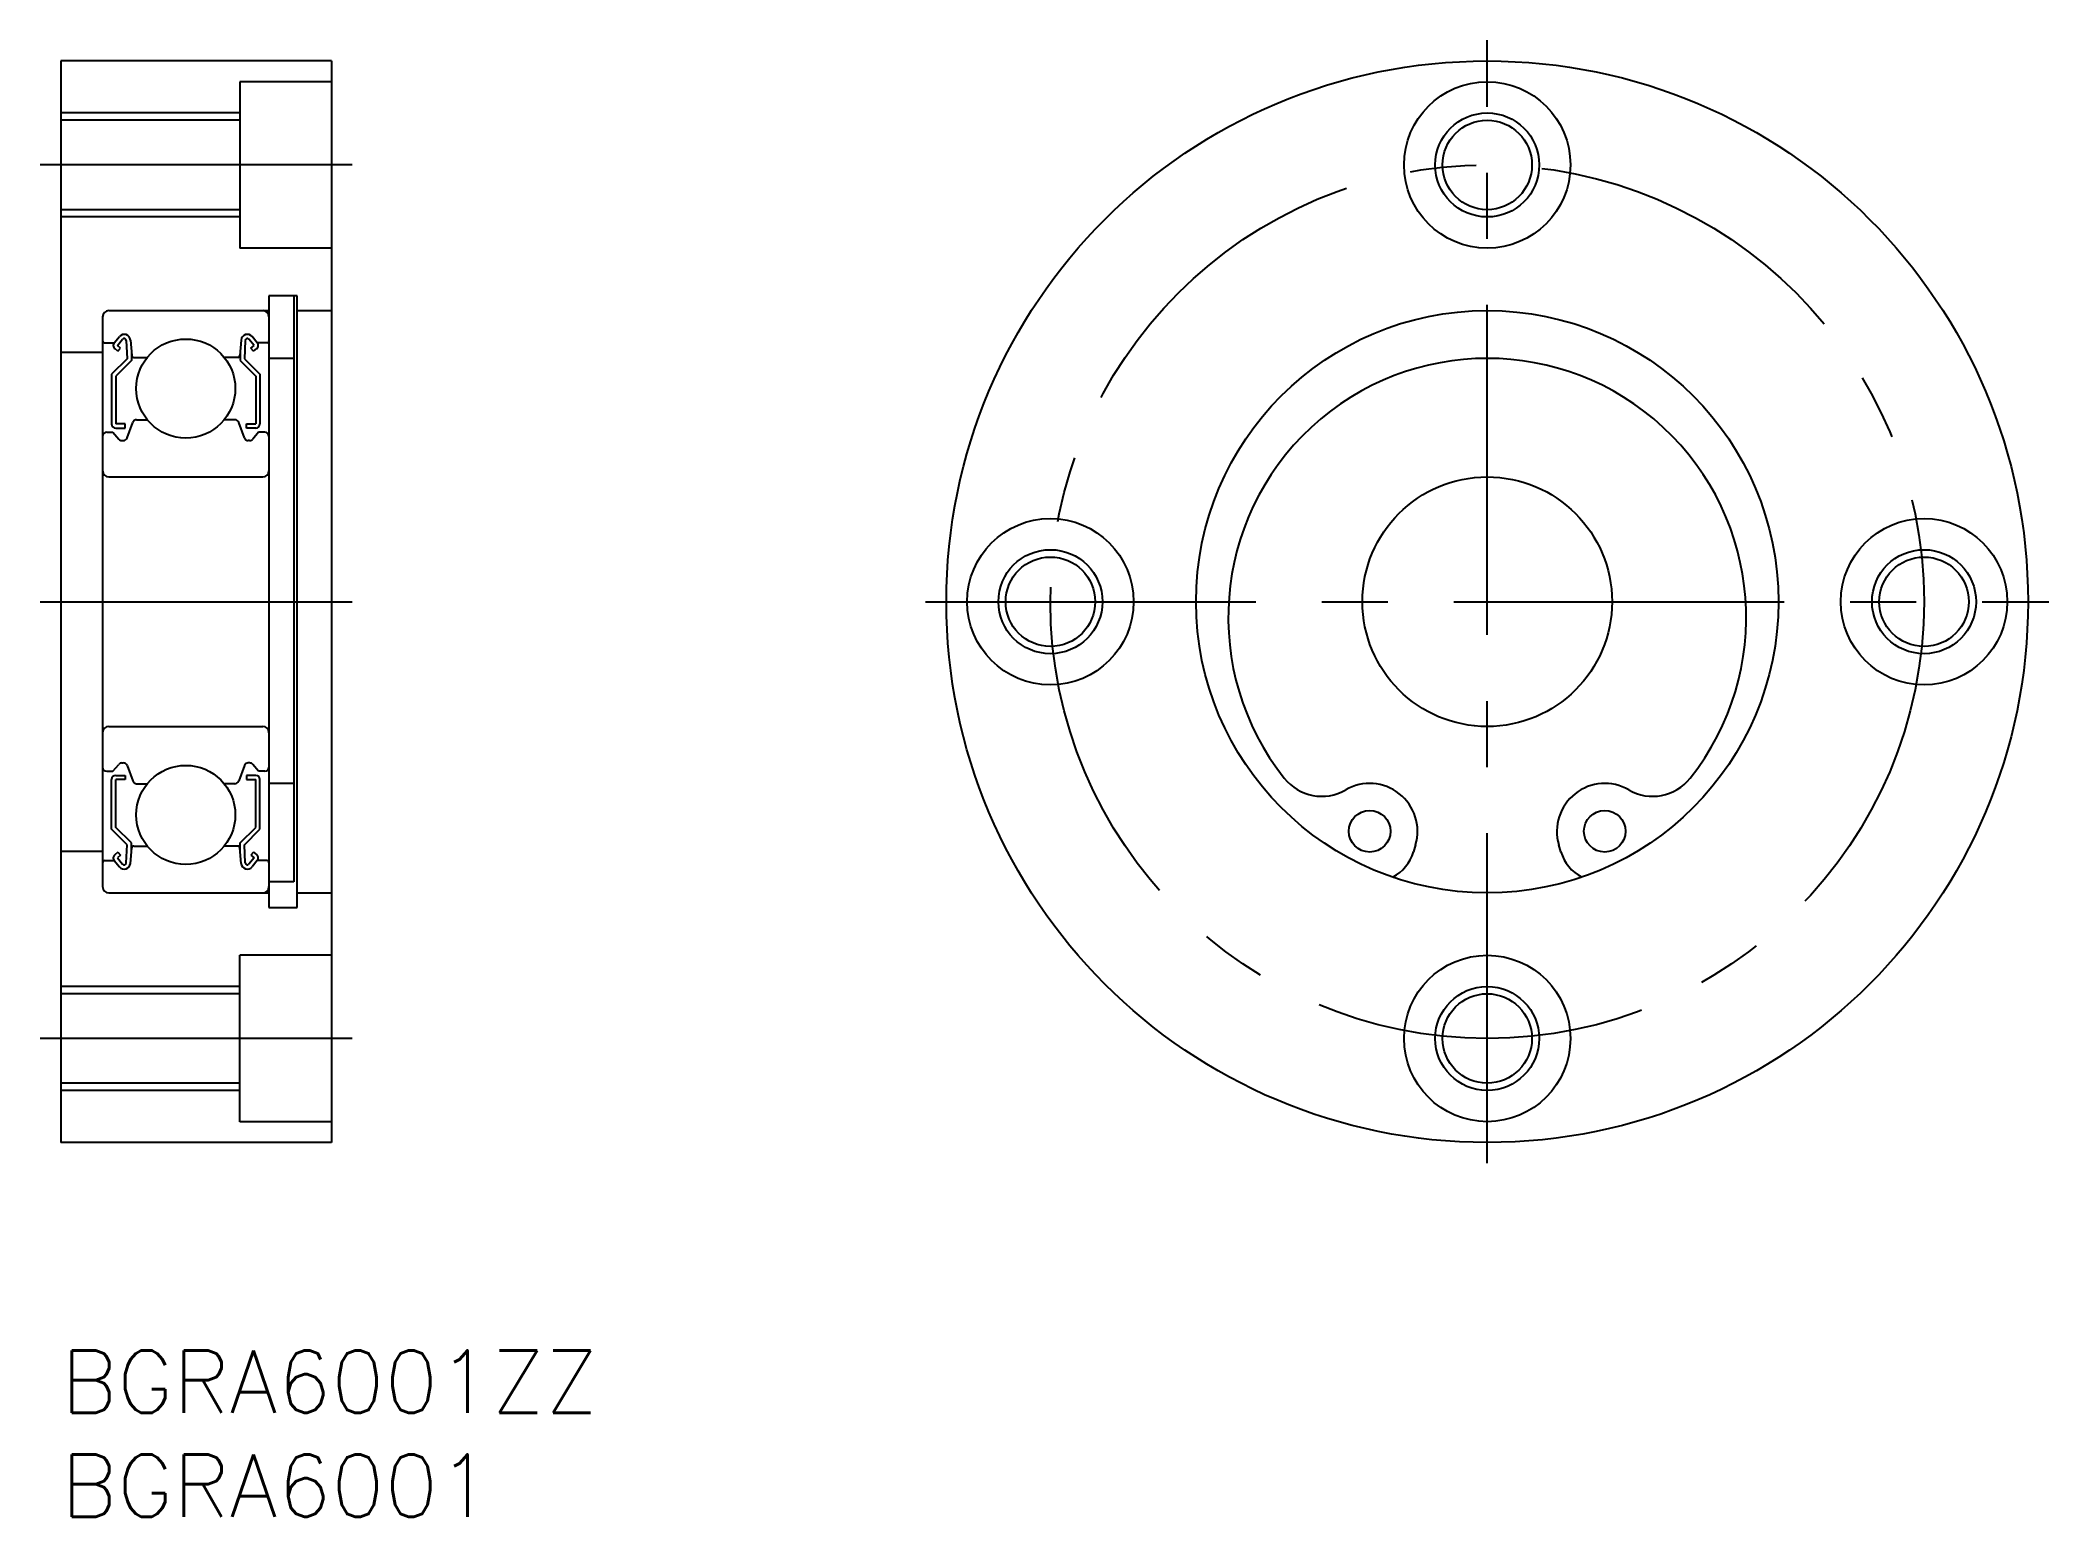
# Model space of a CAD drawing. Extents: x -1 to 95.6, y -8 to 63.
import ezdxf

# ---------------------------------------------------------------- set-up
doc = ezdxf.new("R2010")
doc.units = 0
doc.header["$LTSCALE"] = 0.5
doc.linetypes.add('CENTER', pattern=[50.8, 31.75, -6.35, 6.35, -6.35])
for name, color, linetype in [('MSM_CENTER', 1, 'CENTER'), ('MSM_CONTINUOUS', 7, 'CONTINUOUS'), ('MSM_NARROW', 5, 'CONTINUOUS'), ('MSM_PART_NUMBER', 7, 'CONTINUOUS')]:
    doc.layers.add(name, color=color, linetype=linetype)
doc.styles.get("Standard").update_dxf_attribs({"font": 'txt.shx', "height": 3, "bigfont": 'bigfont.shx'})

# ---------------------------------------------------------------- blocks, each defined once
blk = doc.blocks.new('*U4')
at = {"layer": 'MSM_PART_NUMBER'}
blk.add_text('BGRA6001ZZ', height=3, dxfattribs=at).set_placement((0, -3))
blk = doc.blocks.new('*U5')
at = {"layer": 'MSM_PART_NUMBER'}
blk.add_text('BGRA6001', height=3, dxfattribs=at).set_placement((0, -8))

msp = doc.modelspace()

# ---------------------------------------------------------------- linework, layer by layer
at = {"layer": 'MSM_CENTER'}
for p, q in [((68.568, 9), (68.568, 63)), ((14, 57), (-1, 57)), ((-1, 36), (14, 36)), ((41.568, 36), (95.568, 36)), ((14, 15), (-1, 15))]:
    msp.add_line(p, q, dxfattribs=at)
msp.add_circle((68.568, 36), 21, dxfattribs=at)
at = {"layer": 'MSM_CONTINUOUS'}
for p, q in [((0, 62), (0, 10)), ((13, 62), (0, 62)), ((13, 62), (13, 10)), ((13, 61), (8.6, 61)), ((8.6, 61), (8.6, 53)), ((8.6, 59.15), (0, 59.15)), ((8.6, 54.85), (0, 54.85)), ((13, 53), (8.6, 53)), ((10, 50.7), (10, 21.3)), ((11.35, 50.7, -0.7), (10, 50.7, -0.7)), ((11.2, 50.7), (11.2, 22.535)), ((11.35, 21.3, -0.1), (11.35, 50.7, -0.1)), ((2, 49.7), (2, 22.3)), ((2.3, 50), (10, 50)), ((11.35, 50), (13, 50)), ((2.1, 48.45), (2.56, 48.45)), ((2.56, 48.45), (2.81, 48.748)), ((2.713, 48.321), (2.963, 48.619)), ((2.866, 48.193), (2.713, 48.321)), ((3.14, 48.56), (3.183, 47.683)), ((3.338, 48.581), (3.403, 47.841)), ((8.662, 48.581), (8.597, 47.841)), ((8.86, 48.56), (8.817, 47.683)), ((9.287, 48.321), (9.037, 48.619)), ((9.134, 48.193), (9.287, 48.321)), ((9.44, 48.45), (9.19, 48.748)), ((9.9, 48.45), (9.44, 48.45)), ((0, 48), (2, 48)), ((3.183, 47.683), (2.433, 46.933)), ((2.738, 48.04), (2.585, 48.168)), ((3.383, 47.6), (2.633, 46.85)), ((2.738, 48.04), (2.866, 48.193)), ((3.383, 48.07), (3.383, 47.6)), ((3.503, 47.75), (4.151, 47.75)), ((8.497, 47.75), (7.849, 47.75)), ((8.617, 48.07), (8.617, 47.6)), ((8.617, 47.6), (9.367, 46.85)), ((8.817, 47.683), (9.567, 46.933)), ((9.262, 48.04), (9.134, 48.193)), ((9.262, 48.04), (9.415, 48.168)), ((11.2, 47.7, -0.7), (10, 47.7, -0.7)), ((2.433, 46.933), (2.433, 44.55)), ((2.633, 46.85), (2.633, 44.55)), ((9.367, 46.85), (9.367, 44.55)), ((9.567, 46.933), (9.567, 44.55)), ((3.083, 44.55), (2.633, 44.55)), ((3.083, 44.35), (3.083, 44.55)), ((3.182, 43.882), (3.45, 44.618)), ((3.638, 44.75), (4.151, 44.75)), ((8.362, 44.75), (7.849, 44.75)), ((8.818, 43.882), (8.55, 44.618)), ((8.917, 44.55), (9.367, 44.55)), ((8.917, 44.35), (8.917, 44.55)), ((2.2, 44.15), (2.5, 44.15)), ((2.5, 44.15), (2.776, 43.821)), ((2.633, 44.35), (3.083, 44.35)), ((2.929, 43.75), (2.994, 43.75)), ((9.367, 44.35), (8.917, 44.35)), ((9.071, 43.75), (9.006, 43.75)), ((9.5, 44.15), (9.224, 43.821)), ((9.8, 44.15), (9.5, 44.15)), ((2.3, 42), (9.7, 42)), ((2.3, 30), (9.7, 30)), ((2.5, 27.85), (2.776, 28.179)), ((2.929, 28.25), (2.994, 28.25)), ((3.182, 28.118), (3.45, 27.382)), ((8.818, 28.118), (8.55, 27.382)), ((9.071, 28.25), (9.006, 28.25)), ((9.5, 27.85), (9.224, 28.179)), ((2.2, 27.85), (2.5, 27.85)), ((2.433, 25.067), (2.433, 27.45)), ((2.633, 27.65), (3.083, 27.65)), ((2.633, 25.15), (2.633, 27.45)), ((3.083, 27.45), (2.633, 27.45)), ((3.083, 27.65), (3.083, 27.45)), ((3.638, 27.25), (4.151, 27.25)), ((3.766, 27.25), (3.766, 27.25)), ((8.362, 27.25), (7.849, 27.25)), ((8.917, 27.65), (8.917, 27.45)), ((9.367, 27.65), (8.917, 27.65)), ((8.917, 27.45), (9.367, 27.45)), ((9.367, 25.15), (9.367, 27.45)), ((9.8, 27.85), (9.5, 27.85)), ((9.567, 25.067), (9.567, 27.45)), ((11.2, 27.262, -0.7), (10, 27.262, -0.7)), ((3.383, 24.4), (2.633, 25.15)), ((8.617, 24.4), (9.367, 25.15)), ((3.183, 24.317), (2.433, 25.067)), ((3.14, 23.44), (3.183, 24.317)), ((3.338, 23.419), (3.403, 24.159)), ((3.383, 23.93), (3.383, 24.4)), ((3.503, 24.25), (4.151, 24.25)), ((8.497, 24.25), (7.849, 24.25)), ((8.662, 23.419), (8.597, 24.159)), ((8.617, 23.93), (8.617, 24.4)), ((8.817, 24.317), (9.567, 25.067)), ((8.86, 23.44), (8.817, 24.317)), ((65.124, 24.312, -0.7), (65.023, 23.97, -0.7)), ((72.113, 23.97, -0.7), (72.012, 24.312, -0.7)), ((0, 24), (2, 24)), ((2.1, 23.55), (2.56, 23.55)), ((2.56, 23.55), (2.81, 23.252)), ((2.738, 23.96), (2.585, 23.832)), ((2.866, 23.807), (2.713, 23.679)), ((2.713, 23.679), (2.963, 23.381)), ((2.738, 23.96), (2.866, 23.807)), ((9.287, 23.679), (9.037, 23.381)), ((9.262, 23.96), (9.134, 23.807)), ((9.134, 23.807), (9.287, 23.679)), ((9.44, 23.55), (9.19, 23.252)), ((9.262, 23.96), (9.415, 23.832)), ((9.9, 23.55), (9.44, 23.55)), ((11.2, 22.535, -0.7), (10, 22.535, -0.7)), ((2.3, 22), (10, 22)), ((10, 21.3, -0.7), (11.35, 21.3, -0.7)), ((11.35, 22), (13, 22)), ((8.6, 11), (8.6, 19)), ((13, 19), (8.6, 19)), ((8.6, 17.15), (0, 17.15)), ((8.6, 12.85), (0, 12.85)), ((13, 11), (8.6, 11)), ((13, 10), (0, 10))]:
    msp.add_line(p, q, dxfattribs=at)
for centre, radius in [((68.568, 36), 26), ((68.568, 57), 4), ((68.568, 57), 2.15), ((68.568, 36, -0.7), 14), ((6, 46.25), 2.381), ((68.568, 36), 6), ((47.568, 36), 4), ((89.568, 36), 4), ((47.568, 36), 2.15), ((89.568, 36), 2.15), ((6, 25.75), 2.381), ((62.918, 24.962, -0.7), 1), ((74.218, 24.962, -0.7), 1), ((68.568, 15), 4), ((68.568, 15), 2.15)]:
    msp.add_circle(centre, radius, dxfattribs=at)
for centre, radius, start, end in [((2.3, 49.7), 0.3, 90, 180), ((9.7, 49.7), 0.3, 0, 90), ((2.1, 48.55), 0.1, 180, 270), ((2.713, 48.321), 0.2, 140.00197, 230.08631), ((3.039, 48.555), 0.3, 4.99676, 140.00197), ((3.04, 48.555), 0.1, 2.81979, 140.00215), ((8.961, 48.555), 0.3, 39.99803, 175.00324), ((8.96, 48.555), 0.1, 39.99785, 177.18021), ((9.287, 48.321), 0.2, 309.91369, 39.99803), ((9.9, 48.55), 0.1, 270, 0), ((3.503, 47.85), 0.1, 184.99676, 269.99912), ((8.497, 47.85), 0.1, 270.00088, 355.00324), ((68.568, 35.25, -0.7), 12.45, 321.58898, 218.41102), ((2.633, 44.55), 0.2, 180, 270), ((3.638, 44.55), 0.2, 90, 159.99165), ((8.362, 44.55), 0.2, 20.00835, 90), ((9.367, 44.55), 0.2, 270, 0), ((2.2, 43.95), 0.2, 90, 180), ((2.929, 43.95), 0.2, 219.9952, 270), ((2.994, 43.95), 0.2, 270, 339.99165), ((9.006, 43.95), 0.2, 200.00835, 270), ((9.071, 43.95), 0.2, 270, 320.0048), ((9.8, 43.95), 0.2, 0, 90), ((2.3, 42.3), 0.3, 180, 270), ((9.7, 42.3), 0.3, 270, 0), ((2.3, 29.7), 0.3, 90, 180), ((9.7, 29.7), 0.3, 0, 90), ((2.2, 28.05), 0.2, 180, 270), ((2.929, 28.05), 0.2, 90, 140.0048), ((2.994, 28.05), 0.2, 20.00835, 90), ((9.006, 28.05), 0.2, 90, 159.99165), ((9.071, 28.05), 0.2, 39.9952, 90), ((9.8, 28.05), 0.2, 270, 0), ((2.633, 27.45), 0.2, 90, 180), ((3.638, 27.45), 0.2, 200.00835, 270), ((8.362, 27.45), 0.2, 270, 339.99165), ((9.367, 27.45), 0.2, 0, 90), ((60.615, 28.944, -0.7), 2.3, 218.41102, 300.04713), ((62.918, 24.962, -0.7), 2.3, 343.58289, 120.04713), ((74.218, 24.962, -0.7), 2.3, 59.95287, 196.41711), ((76.521, 28.944, -0.7), 2.3, 239.95287, 321.58898), ((3.503, 24.15), 0.1, 90.00088, 175.00324), ((8.497, 24.15), 0.1, 4.99676, 89.99912), ((2.1, 23.45), 0.1, 90, 180), ((2.713, 23.679), 0.2, 129.91369, 219.99803), ((3.039, 23.445), 0.3, 219.99803, 355.00324), ((3.04, 23.445), 0.1, 219.99785, 357.18021), ((8.961, 23.445), 0.3, 184.99676, 320.00197), ((8.96, 23.445), 0.1, 182.81979, 320.00215), ((9.287, 23.679), 0.2, 320.00197, 50.08631), ((9.9, 23.45), 0.1, 0, 90), ((63.105, 24.535, -0.7), 2, 297.32736, 343.58289), ((74.031, 24.535, -0.7), 2, 196.41711, 242.67264), ((2.3, 22.3), 0.3, 180, 270), ((9.7, 22.3), 0.3, 270, 0)]:
    msp.add_arc(centre, radius, start, end, dxfattribs=at)
at = {"layer": 'MSM_NARROW'}
for p, q in [((8.6, 59.5), (0, 59.5)), ((8.6, 54.5), (0, 54.5)), ((8.6, 17.5), (0, 17.5)), ((8.6, 12.5), (0, 12.5))]:
    msp.add_line(p, q, dxfattribs=at)
for centre in [(68.568, 57), (47.568, 36), (89.568, 36), (68.568, 15)]:
    msp.add_circle(centre, 2.5, dxfattribs=at)

# ---------------------------------------------------------------- block references
at = {"layer": 'MSM_CONTINUOUS'}
for name in ['*U4', '*U5']:
    msp.add_blockref(name, (0, 0), dxfattribs=at)

doc.saveas('drawing.dxf')
